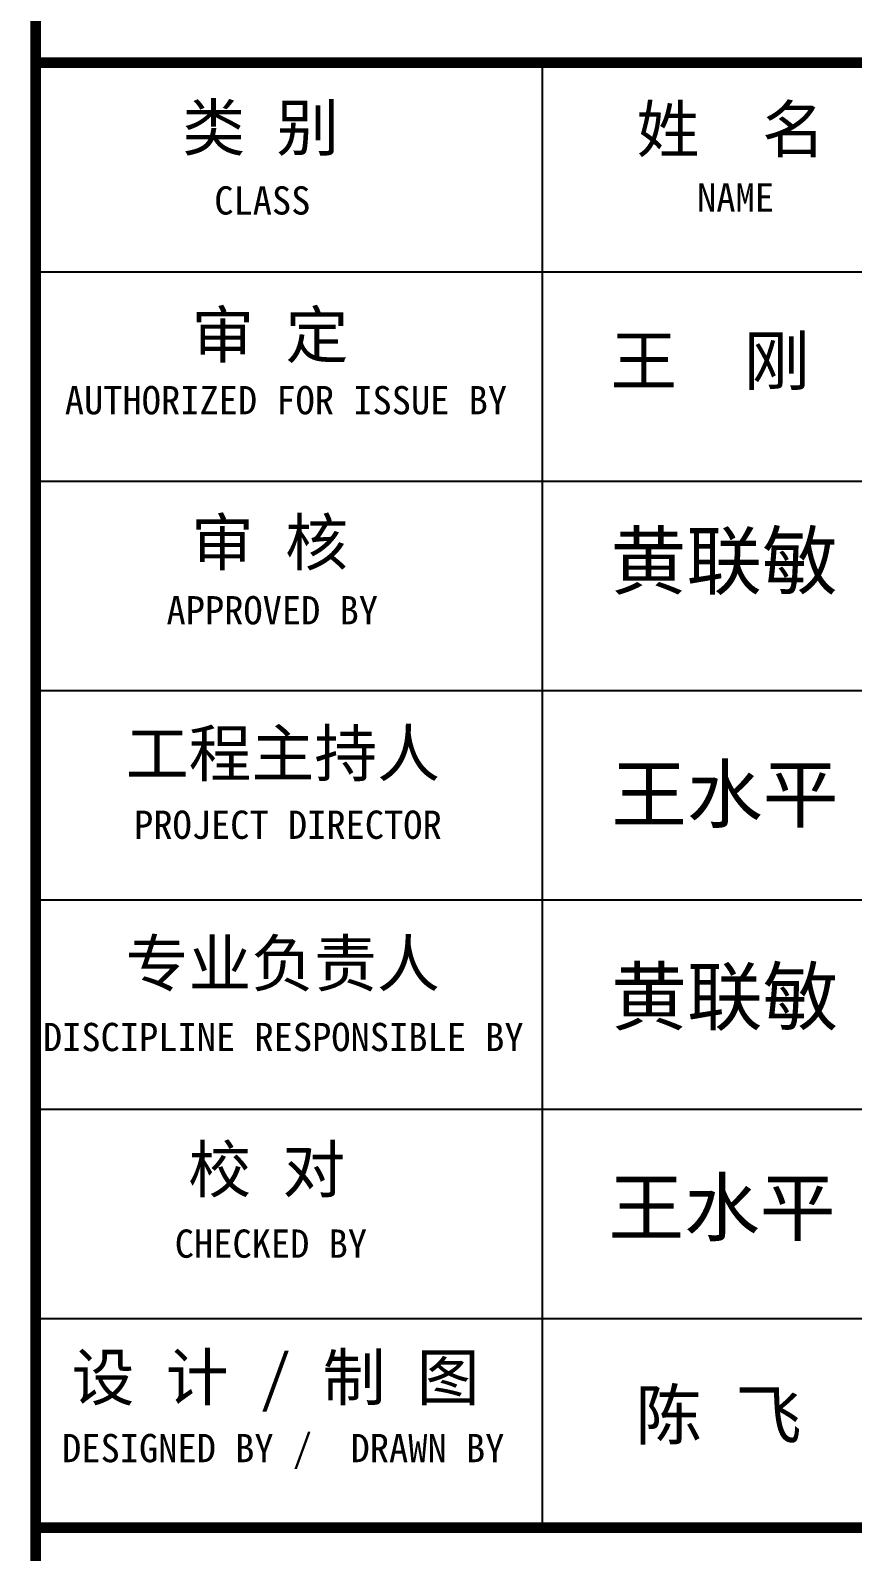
# Model space of a CAD drawing. Extents: x 343352 to 432452, y 769729 to 1078684.
# Drawn here: x 396121 to 399458, y 958174 to 964352 of the extents above; entities that cross this region are included whole.
import ezdxf

# ---------------------------------------------------------------- set-up
doc = ezdxf.new("R2010")
doc.units = 0
doc.header["$LTSCALE"] = 1000
doc.header["$MEASUREMENT"] = 0
doc.layers.add('PUB_TEXT', color=7, linetype='Continuous')
doc.layers.add('PUB_TITLE', color=4, linetype='Continuous')
doc.styles.add('TQ', font='')
doc.styles.get('TQ').set_extended_font_data('SimSun')

msp = doc.modelspace()

# ---------------------------------------------------------------- linework, layer by layer
at = {"layer": 'PUB_TITLE'}
for p, q in [((398199.5, 958271.5), (398199.5, 964221.5)), ((396142.5, 963371.5), (401752.5, 963371.5)), ((396142.5, 962521.5), (401752.5, 962521.5)), ((396142.5, 961671.5), (401752.5, 961671.5)), ((396142.5, 960821.5), (401752.5, 960821.5)), ((396142.5, 959971.5), (401752.5, 959971.5)), ((396142.5, 959121.5), (401752.5, 959121.5)), ((396142.5, 958271.5), (401752.5, 958271.5))]:
    msp.add_line(p, q, dxfattribs=at)
at = {"layer": 'PUB_TITLE', "lineweight": 40, "const_width": 42.5}
for points in [[(396142.5, 988499.6), (396142.5, 948499.6)], [(396142.5, 964221.5), (401752.5, 964221.5)], [(396142.5, 958271.5), (401752.5, 958271.5)]]:
    msp.add_lwpolyline(points, dxfattribs=at)

# ---------------------------------------------------------------- texts
at = {"layer": 'PUB_TEXT', "style": 'TQ'}
msp.add_text('王  刚', height=198, rotation=359.99644, dxfattribs=at).set_placement((398476.4, 962912.5))
for s, height, p in [('黄联敏', 225.35, (398476.4, 962086.1)), ('王水平', 225.35, (398478.8, 961138.2)), ('黄联敏', 225.35, (398478.8, 960316)), ('王水平', 225.35, (398467.5, 959459.6, -353913.7)), ('陈 飞', 198, (398577.1, 958630.5))]:
    msp.add_text(s, height=height, dxfattribs=at).set_placement(p)
at = {"layer": 'PUB_TEXT', "attachment_point": 1, "style": 'TQ'}
for s, insert, char_height, width in [('类 别', (396737.5, 964051.5), 187, 1111.8), ('姓  名', (398582.2, 964044.6), 187, 1162.485), ('CLASS', (396867.4, 963719.4), 114.75, 2399.55), ('NAME', (398827.2, 963731.6), 114.75, 2399.55), ('审 定', (396774.6, 963209.4), 187, 805.34), ('AUTHORIZED FOR ISSUE BY', (396260.7, 962908.2), 114.75, 2399.55), ('审 核', (396773, 962366.9), 187, 1427.856), ('APPROVED BY', (396673.5, 962055), 114.75, 2399.55), ('工程主持人', (396508.3, 961510.1), 187, 1739.562), ('PROJECT DIRECTOR', (396541.8, 961183.9), 114.75, 2399.55), ('专业负责人', (396507.5, 960656.8), 187, 1661.535), ('DISCIPLINE RESPONSIBLE BY', (396171.7, 960321.8), 114.75, 2399.55), ('校 对', (396761.6, 959820.2), 187, 2006.142), ('CHECKED BY', (396707, 959482.6), 114.75, 2399.55), ('设 计 / 制 图', (396288.4, 958975.8), 187, 2576.963), ('DESIGNED BY /  DRAWN BY', (396249.7, 958652.2), 114.75, 2399.55)]:
    msp.add_mtext(s, dxfattribs=dict(at, insert=insert, char_height=char_height, width=width))

doc.saveas('drawing.dxf')
